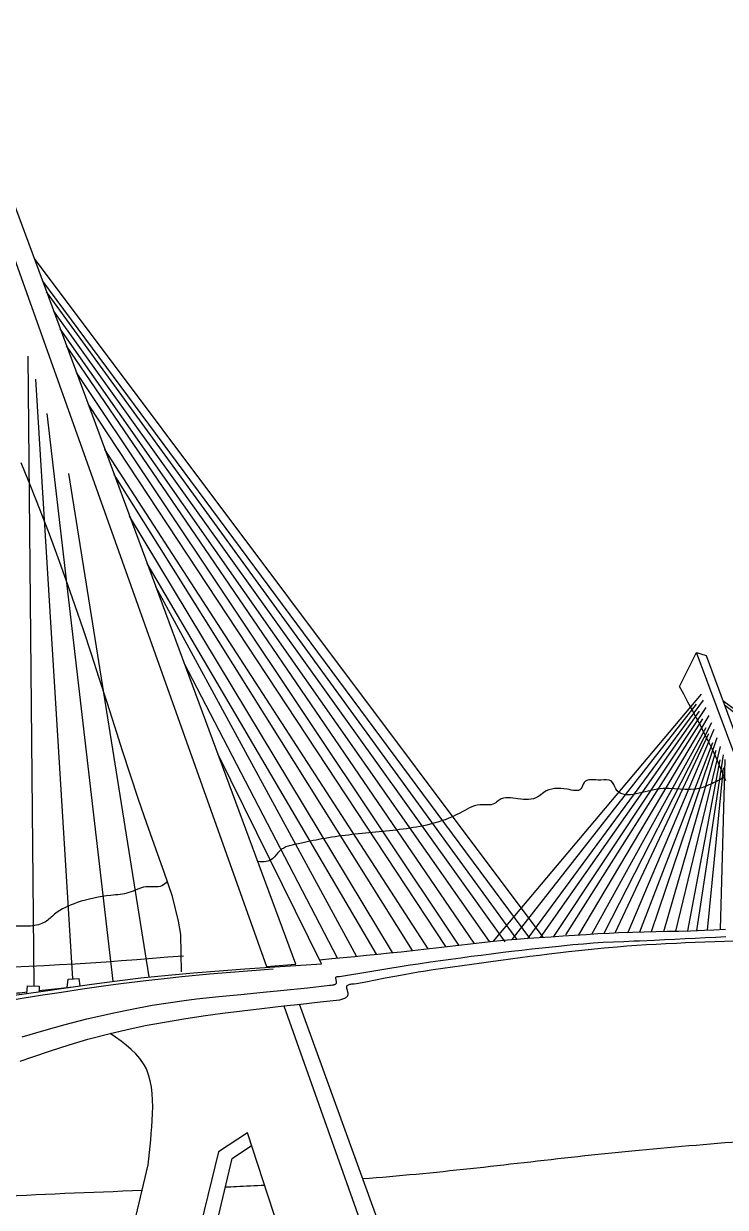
# Model space of a CAD drawing. Header units: millimetres. Extents: x -11 to 7000, y -4 to 4538.
# Drawn here: x 2641 to 4433, y 1514 to 4538 of the extents above; entities that cross this region are included whole.
import ezdxf

# ---------------------------------------------------------------- set-up
doc = ezdxf.new("R2010")
doc.units = ezdxf.units.MM
doc.layers.get('0').update_dxf_attribs({"color": 1})

msp = doc.modelspace()

# ---------------------------------------------------------------- linework, layer by layer
for points in [[(2243.4, 4240.2), (2402.3, 4538.3), (3260.8, 2129.3), (3335.3, 2135.4), (2474.9, 4458.2), (2402.3, 4538.3)], [(2667.5, 3938.1), (3966.3, 2204)], [(2688.8, 3880.7), (3932.3, 2201.6)], [(3899.8, 2199.3), (2699, 3853)], [(3870.4, 2192.7), (2717.4, 3803.4)], [(3830.1, 2192.9), (2734.1, 3758.3)], [(3791.4, 2188.7), (2750, 3715.4)], [(2667.3, 2079.7), (2651.7, 3688.9)], [(2765.9, 2097.6), (2671.6, 3630.1)], [(3752, 2184.2), (2775.3, 3647.2)], [(2699.4, 3542.6), (2868, 2091.5)], [(3719, 2180.2), (2805.7, 3565)], [(3673.4, 2174.8), (2848.1, 3450.7)], [(3043.7, 2115.8), (3041.5, 2210.8), (3036.2, 2245.4), (3020.2, 2308.3), (2999.2, 2370.5), (2987.1, 2403.7), (2955.1, 2494.4), (2934, 2556.4), (2913.4, 2618.4), (2893.2, 2680.4), (2873.2, 2742.3), (2853.4, 2804.2), (2833.5, 2866), (2813.4, 2927.7), (2793, 2989.3), (2772.2, 3050.8), (2753.5, 3104.6), (2728.8, 3173.3), (2706.2, 3234.2), (2682.9, 3295), (2659, 3355.6), (2634.5, 3416)], [(2961, 2102.6), (2755.5, 3389)], [(3633.8, 2170.4), (2871.9, 3386.4)], [(3582.9, 2164.9), (2911.2, 3280.2)], [(3541.7, 2160.7), (2956.1, 3158.9)], [(3490.3, 2155.7), (2978.3, 3099.1)], [(3441.7, 2151), (3050.3, 2904.6)], [(4315.6, 2844.6), (4358.6, 2932)], [(4617.5, 2238.7), (4358.6, 2932), (4383.4, 2923.9), (4636.5, 2240.4)], [(4433.9, 2603.7), (4425.2, 2625.4), (4417, 2644.9), (4408, 2665.3), (4398.6, 2685.5), (4388.9, 2705.7), (4378.9, 2725.7), (4368.7, 2745.7), (4358.3, 2765.5), (4347.8, 2785.4), (4337.1, 2805.1), (4326.4, 2824.9), (4315.6, 2844.6)], [(3840.3, 2194), (4371.4, 2825.6)], [(3887.7, 2198.3), (4358.8, 2799.5)], [(3928.9, 2201.4), (4377.1, 2809.7)], [(3994.5, 2205.9), (4383.7, 2791.4)], [(4425.9, 2808.9), (5143.7, 2278.3)], [(5104.8, 2274.9), (4430.2, 2797.3)], [(3960.4, 2203.6), (4366.5, 2781.4)], [(4024.9, 2210.2), (4374.9, 2761.8)], [(4058.1, 2210.3), (4391.2, 2770.7)], [(4123, 2214.2), (4397.7, 2752.6)], [(4091.6, 2212.4), (4383.3, 2740.3)], [(4151.3, 2215.6), (4390.8, 2724.4)], [(4184.6, 2216.8), (4403.9, 2735.6)], [(4214.5, 2217.7), (4400.5, 2701.7)], [(4244, 2218.4), (4411.6, 2714.3)], [(3400.9, 2136.4), (3136.1, 2673)], [(4275.9, 2219.1), (4408.8, 2682.1)], [(4305.9, 2219.7), (4419.9, 2691.3)], [(4359.6, 2221.2), (4427.6, 2670.1)], [(4336.4, 2220.5), (4419.4, 2657.2)], [(4386.9, 2222.3), (4428.1, 2637)], [(4419.9, 2223.9), (4431.7, 2658.5)], [(3395.9, 2146.6), (3427.3, 2149.6), (3456.8, 2152.4), (3486.4, 2155.3), (3515.9, 2158.2), (3545.4, 2161.1), (3574.9, 2164.1), (3604.4, 2167.2), (3633.9, 2170.4), (3677.3, 2175.3), (3692.9, 2177.1), (3722.4, 2180.6), (3751.8, 2184.1), (3781.3, 2187.6), (3810.8, 2190.9), (3840.3, 2194), (3876.1, 2197.4), (3899.4, 2199.2), (3928.9, 2201.4), (3971.5, 2204.3), (3988.1, 2205.5), (4017.7, 2207.5), (4047.3, 2209.6), (4076.9, 2211.5), (4106.6, 2213.3), (4136.2, 2214.9), (4159.8, 2215.9), (4195.5, 2217.2), (4225.1, 2218), (4254.8, 2218.6), (4284.4, 2219.3), (4314.1, 2219.9), (4343.8, 2220.7), (4379, 2221.9), (4403, 2223), (4432.7, 2224.6)], [(3447.1, 2104.1), (3472.9, 2108.3), (3498.7, 2112.6), (3524.5, 2116.8), (3550.3, 2121), (3576.1, 2125.1), (3601.9, 2129.2), (3627.8, 2133.2), (3648, 2136.3), (3679.5, 2141), (3705.3, 2144.7), (3731.2, 2148.4), (3757.1, 2151.9), (3783, 2155.4), (3808.9, 2158.7), (3834.9, 2162), (3865.3, 2165.7), (3886.8, 2168.3), (3912.7, 2171.3), (3938.7, 2174.2), (3964.7, 2177), (3990.7, 2179.8), (4007.4, 2181.6), (4042.7, 2185.2), (4070.5, 2187.7), (4094.8, 2189.6), (4120.9, 2191.2), (4147, 2192.5), (4173.1, 2193.6), (4199.2, 2194.7), (4213.1, 2195.3), (4251.5, 2197), (4277.6, 2198.2), (4303.7, 2199.4), (4329.8, 2200.7), (4355.9, 2202), (4382, 2203.3), (4408.1, 2204.5), (4434.2, 2205.8)], [(3490.2, 2085.6), (3514.6, 2090.5), (3539.1, 2095.3), (3563.6, 2100.1), (3588.1, 2104.8), (3612.6, 2109.3), (3647.7, 2115.4), (3661.7, 2117.7), (3686.3, 2121.5), (3711, 2125.2), (3735.7, 2128.8), (3760.4, 2132.2), (3785.1, 2135.5), (3809.8, 2138.8), (3840, 2142.8), (3859.3, 2145.4), (3884, 2148.8), (3908.7, 2152.1), (3933.4, 2155.4), (3958.1, 2158.6), (3982.9, 2161.7), (4018.1, 2166), (4032.4, 2167.7), (4057.2, 2170.5), (4082, 2173.1), (4106.8, 2175.5), (4122.7, 2177), (4156.4, 2179.9), (4181.3, 2181.8), (4206.2, 2183.6), (4231.1, 2185.2), (4256, 2186.7), (4280.9, 2188), (4307.6, 2189.4), (4330.7, 2190.4), (4355.6, 2191.5), (4380.5, 2192.5), (4405.4, 2193.4), (4430.3, 2194.2), (4455.3, 2195)], [(2376.3, 2124.2), (2415.9, 2124.6), (2455.5, 2125), (2495, 2125.5), (2534.6, 2126.2), (2574.2, 2127.2), (2613.7, 2128.5), (2653.3, 2130.1), (2692.8, 2132), (2732.3, 2134.1), (2771.9, 2136.4), (2811.4, 2139), (2850.9, 2141.7), (2890.4, 2144.6), (2929.9, 2147.5), (2969.4, 2150.6), (3008.9, 2153.7), (3048.4, 2156.8)], [(2616.5, 2045.3), (2683.3, 2055.9), (2737.1, 2064.2), (2790.9, 2072.2), (2844.8, 2079.8), (2888.8, 2085.7), (2952.7, 2093.7), (3006.7, 2099.8), (3044.4, 2103.8), (3114.9, 2110.4), (3169.1, 2114.9), (3223.3, 2119.2), (3277.6, 2123.4)], [(2616.9, 2055.8), (2684.7, 2065.6), (2749.3, 2075), (2814.2, 2084.3), (2879.2, 2092.9), (2940.1, 2100.3), (3009.4, 2107.6), (3074.6, 2113.4), (3139.8, 2118.6), (3205, 2123.3), (3282.2, 2128.5), (3335.5, 2132.1), (3400.9, 2136.4)], [(2751.9, 2075.4), (2753.8, 2096.9), (2781.6, 2098.6), (2783.6, 2079.9)], [(3422.5, 2081.7), (3425.9, 2081.9), (3429.2, 2082.3), (3430.8, 2082.5), (3432.3, 2082.8), (3433.7, 2083.1), (3435, 2083.5), (3436.2, 2084), (3437.2, 2084.6), (3438.1, 2085.3), (3438.7, 2086.1), (3439.2, 2087), (3439.6, 2088.3), (3439.6, 2089.2), (3439.5, 2090.5), (3439.3, 2091.9), (3438.9, 2093.4), (3438.2, 2096.3), (3437.9, 2097.7), (3437.7, 2099), (3437.7, 2100.2), (3437.8, 2101.2), (3438, 2101.7), (3438.2, 2102), (3438.6, 2102.4), (3439, 2102.8), (3439.9, 2103.3), (3441.1, 2103.6), (3442.5, 2103.8), (3444, 2104), (3447.1, 2104.1)], [(2582.7, 2057.3), (2588.7, 2058), (2594.8, 2058.6), (2600.8, 2059.2), (2606.9, 2059.9), (2612.9, 2060.5), (2619, 2061.2), (2625, 2061.8), (2631.1, 2062.5), (2637.1, 2063.1), (2643.1, 2063.8), (2649.2, 2064.5)], [(2636.8, 1949.4), (2692, 1965.9), (2746.9, 1981.2), (2801.8, 1995.3), (2875, 2012.1), (2912.6, 2019.8), (2968.7, 2030.2), (3050.1, 2042.6), (3081.9, 2046.6), (3138.6, 2052.8), (3195.4, 2058.2), (3252.2, 2063.4), (3296.5, 2067.7), (3365.8, 2075.2), (3422.5, 2081.7)], [(2648.9, 2060.4), (2650.3, 2080.1), (2680.3, 2079.5), (2680.3, 2065)], [(2680.3, 2067.9), (2688.1, 2068.7), (2696, 2069.6), (2703.9, 2070.5), (2711.7, 2071.4), (2719.6, 2072.2), (2727.4, 2073.1), (2735.3, 2074), (2743.1, 2074.9), (2751, 2075.7), (2758.8, 2076.6), (2766.7, 2077.5)], [(3447.9, 2044), (3453.2, 2045.6), (3458.2, 2047.4), (3460.5, 2048.4), (3462.6, 2049.5), (3464.5, 2050.7), (3466.1, 2052.1), (3467.4, 2053.6), (3468.4, 2055.2), (3469.1, 2057.6), (3469.2, 2059.1), (3469.1, 2061.3), (3468.6, 2063.6), (3467.4, 2068.4), (3466.2, 2073.1), (3465.9, 2075.3), (3465.9, 2077.2), (3466.1, 2078.6), (3467, 2080.4), (3468.1, 2081.7), (3469.7, 2082.7), (3471.5, 2083.5), (3473.7, 2084.1), (3476, 2084.6), (3478.6, 2084.9), (3484.2, 2085.4), (3490.2, 2085.6)], [(2631.4, 1887.8), (2661.1, 1898.1), (2708.7, 1914.1), (2756.5, 1929.2), (2804.6, 1943.3), (2861.2, 1958.3), (2901.6, 1967.9), (2950.6, 1978.3), (2999.8, 1987.5), (3049.3, 1995.9), (3098.9, 2003.4), (3148.7, 2010.2), (3198.6, 2016.5), (3248.5, 2022.3), (3304.7, 2028.6), (3348.3, 2033.3), (3398.1, 2038.7), (3447.9, 2044)], [(3304.7, 2028.6), (3936.5, 247.4), (3952.7, 355.3), (3345, 2032.8)], [(2958.3, 1622.3), (2960.1, 1638.2), (2961.8, 1654.3), (2963.5, 1670.4), (2965.1, 1686.6), (2966.5, 1703), (2967.8, 1719.5), (2968.8, 1735.5), (2969.7, 1753.4), (2970.1, 1770.5), (2969.9, 1787.6), (2968.9, 1804.6), (2967, 1821.2), (2963.9, 1837.3), (2959.6, 1852.8), (2953.9, 1867.5), (2948.6, 1877.8), (2937.5, 1894.2), (2927, 1906.2), (2915.3, 1917.4), (2902.6, 1928.2), (2889.2, 1938.4), (2875.3, 1948.4), (2861.2, 1958.3)], [(3936.5, 247.4), (3686.7, 250.8), (3212.3, 1704.4), (3138.5, 1655.4), (2791.6, 236.5), (2858.2, 308.3), (3172.7, 1638.8), (3222.8, 1672.4)], [(2566.9, 316.9), (2720.7, 620.1), (2958.3, 1622.3)]]:
    msp.add_lwpolyline(points)
for points, knots in [([(4430.5, 2612.7), (4419.7, 2607.1), (4399.9, 2597), (4344.2, 2572.5), (4268.2, 2600.5), (4160.4, 2547.7), (4143.4, 2610.1), (4108.6, 2602), (4071.7, 2612.6), (4064.4, 2573.1), (4017, 2587.3), (3979.2, 2584.9), (3946.1, 2553.9), (3904.4, 2556.4), (3862.8, 2564.5), (3838.1, 2538.2), (3797.5, 2548.9), (3747.8, 2513.9), (3660.1, 2484.3), (3540.2, 2472.6), (3426.3, 2461.6), (3346.5, 2443.5), (3297.6, 2434.9), (3275.4, 2397.6), (3253.3, 2395.8), (3238.2, 2397.6)], [4.418827, 4.418827, 4.418827, 4.418827, 40.890702, 71.454755, 182.248906, 287.92571, 311.612589, 338.108487, 381.216394, 399.382584, 433.94412, 494.44043, 513.336027, 564.392868, 612.245494, 627.482922, 665.200925, 720.298106, 801.634541, 942.310436, 1080.56254, 1141.736746, 1192.8703, 1218.765499, 1260.944322, 1260.944322, 1260.944322, 1260.944322]), ([(3007.2, 2346.9), (3003.1, 2342), (2988.9, 2328.8), (2949.3, 2338.2), (2910.1, 2314.4), (2849.1, 2311), (2783.9, 2297.7), (2727, 2272.5), (2685, 2228.1), (2600.7, 2237.5), (2514, 2216.5), (2427.9, 2182.2), (2353.5, 2185.9), (2300, 2136.3), (2248.9, 2142), (2226.9, 2125.1), (2223.8, 2122.4)], [14.310606, 14.310606, 14.310606, 14.310606, 32.643925, 73.799508, 119.219897, 165.94492, 254.083805, 318.778289, 349.37871, 431.214539, 547.295018, 621.031032, 707.951509, 755.800756, 828.655614, 840.970558, 840.970558, 840.970558, 840.970558]), ([(7000.1, 1907.2), (6852.2, 1891.6), (6509.3, 1855.6), (6039.2, 1829.1), (5535.5, 1779.1), (5135.5, 1767.4), (4672.3, 1693.8), (4203.6, 1665.3), (3781.6, 1609.8), (3552.1, 1590), (3506.7, 1586.5)], [0, 0, 0, 0, 446.036392, 1034.238854, 1412.09502, 1964.432884, 2232.364115, 2817.620216, 3371.730339, 3508.629549, 3508.629549, 3508.629549, 3508.629549]), ([(2942.8, 1556.8), (2811.5, 1551.9), (2587, 1543.6), (2363, 1525.6), (2270, 1517.9)], [4073.228929, 4073.228929, 4073.228929, 4073.228929, 4467.331715, 4747.252115, 4747.252115, 4747.252115, 4747.252115]), ([(3256.1, 1570.2), (3231.9, 1568.9), (3198.3, 1567.3), (3164.7, 1565.7), (3155.4, 1565.3)], [3759.630776, 3759.630776, 3759.630776, 3759.630776, 3832.578051, 3860.507885, 3860.507885, 3860.507885, 3860.507885])]:
    msp.add_open_spline(points, degree=3, knots=knots)

doc.saveas('drawing.dxf')
